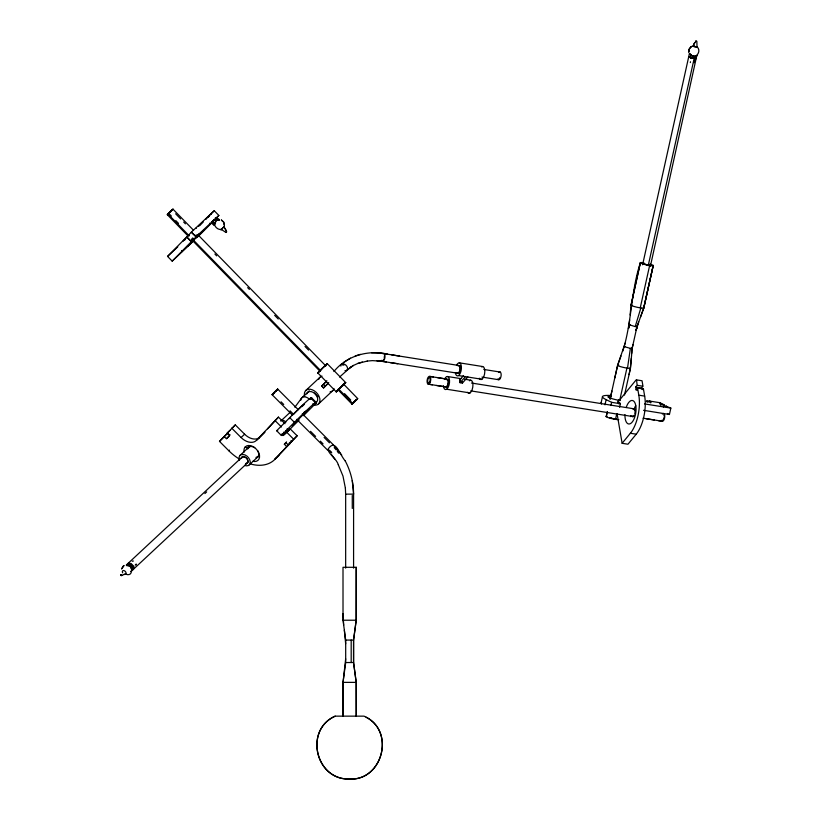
<?xml version="1.0" encoding="UTF-8"?>
<svg xmlns="http://www.w3.org/2000/svg" width="820" height="820" viewBox="0 0 820 820"><rect width="100%" height="100%" fill="white"/><g stroke="black" fill="none" stroke-linecap="round" stroke-linejoin="round"><path stroke-width="1.23" d="M343.016 716.085L343.016 682.373L345.691 662.529L345.691 640.072L343.016 620.217L343.006 567.297L356.239 567.297L356.187 620.217L353.563 640.072L353.563 662.529L356.187 682.373L356.239 716.362M351.185 640.072L351.185 662.529M356.239 716.085L356.228 682.373L353.563 662.529L353.563 640.072L356.228 620.217L356.239 567.297M224.362 225.582L223.737 222.24L221.328 220.016M345.661 643.813L344.338 630.139M214.399 224.454L213.938 224.957L213.979 223.573M224.403 225.192L223.665 222.087L221.492 220.078M696.426 58.507L688.697 56.887L689.302 56.734M689.989 57.185C685.479 56.508 699.419 60.249 694.981 57.851M630.231 324.761L629.35 324.792L628.499 328.441L629.678 319.923M631.759 353.287L631.748 348.018M690.522 47.201L688.954 49.641L688.831 52.224M691.824 46.35L689.343 48.687L688.79 51.968M630.098 314.982L631.051 305.265M630.385 367.954L631.338 358.237M345.661 658.788L343.057 682.373L343.006 716.362M640.43 317.248L643.7 308.053L653.222 265.485L643.854 307.92L637.007 326.575L632.179 348.346L630.375 348.367L627.495 368.18L626.921 368.088L619.776 400.139M636.197 330.183L636.935 326.462L635.982 326.011M625.229 343.037L617.573 365.3L610.121 399.022M629.032 374.627L630.344 368.282M121.688 568.578L124.004 565.513M606.226 416.673L607.189 412.296M640.369 262.646L631.092 304.938L640.348 262.81C630.775 291.684 631.943 322.516 622.718 351.308M653.222 265.485L643.7 308.053M606.246 416.509L607.353 411.517M601.07 402.968L602.495 396.562M604.986 404.854L606.134 399.637A39.698 4.828 12.5 0 1 610.644 395.496M610.111 399.094L611.915 391.027M614.774 378.051L617.737 365.166L621.006 355.972M610.91 405.531L611.628 402.333L606.134 399.637M642.593 264.778L689.394 53.71L690.122 54.632M693.341 56.313L692.592 56.067A5.053 4.52 -64.3 0 1 692.182 55.862L691.229 55.073A5.002 4.479 -63.5 0 1 691.014 54.786C687.478 52.562 692.767 55.042 690.009 57.523L688.964 56.744M690.317 62.556L690.501 61.756M691.209 58.548L691.383 57.748L690.46 57.441L695.145 58.292L690.747 57.554L691.403 57.748M618.167 401.728L618.639 399.596M648.22 265.639L694.15 58.507L696.447 58.548L695.124 57.902M694.089 62.75L694.714 59.942M615.512 419.368L616.691 414.028M618.854 403.85L618.946 403.009M649.635 265.506L640.246 307.859L640.861 307.941L635.203 326.596L629.35 324.792M696.19 57.892L696.211 58.343A3.967 0.512 12.1 0 0 695.288 57.912L696.18 58.322M696.59 56.108L696.805 55.124A5.289 4.736 -63.3 0 0 697.01 46.812L696.856 41.318M650.332 266.428L696.764 55.678A5.002 4.479 -63.5 0 1 696.364 55.903L693.853 56.406M619.602 407.325L620.402 403.717L617.655 402.374L636.197 379.834L642.039 380.757L642.982 386.24L641.506 388.034L641.681 389.059M624.512 395.055L630.498 368.149L632.169 348.295M646.437 401.82L646.703 400.621L651.008 401.749L650.742 402.958M647.81 402.487L648.077 401.287M649.368 402.282L649.635 401.082L659.864 402.702L663.985 404.721L663.452 407.202M659.598 403.911L659.864 402.702M660.797 405.459L661.063 404.26L663.985 404.721M666.465 407.263L666.547 406.033M643.515 410.307L669.428 414.489L670.842 408.083L661.063 404.26M632.087 348.428L632.978 344.697M628.448 328.523L629.319 324.986M121.596 568.988L123.789 565.667L123.215 566.107M219.401 219.657A5.033 3.813 43.9 0 0 216.213 220.6L215.65 221.492A5.022 3.813 43.5 0 0 215.558 221.748L215.404 222.989A5.033 3.844 43.1 0 0 215.404 223.388L214.809 224.034M638.718 321.911L636.156 330.265L637.007 326.575L635.203 326.596M127.653 565.318L127.131 564.755L127.705 563.729L243.017 456.217M272.066 394.676L274.577 392.052M274.044 392.595L273.009 393.754L277.683 389.08L277.027 389.879L277.683 389.08L298.234 409.651L301.227 406.802M302.221 406.556L302.672 405.961A20.059 20.028 -89.9 0 1 304.128 404.332L303.974 404.66M332.582 445.178L333.084 444.563L302.303 413.731M693.812 44.362L694.704 42.681M697.195 46.965C687.806 47.96 699.132 39.073 695.606 41.041M187.862 235.781L167.341 214.727L171.011 211.263M170.375 211.673L173.01 209.192L193.52 230.235M338.865 389.469L336.241 391.837L317.76 372.895L320.845 369.676M342.616 385.82L345.702 382.602L327.231 363.66L325.642 365.392M339.275 389.08L336.231 391.837L339.316 388.618M340.71 387.337L345.651 382.622L342.996 385.451M337.768 389.5L352.036 404.137C355.726 400.201 354.609 401.646 353.41 402.733M354.845 401.523L356.761 399.524M355.08 401.072L357.715 398.602L343.426 383.955M169.955 212.257L167.341 214.727L169.422 212.605M171.974 210.227L171.37 210.719M276.309 390.545L276.75 390.012L276.166 390.709M357.694 398.602L355.798 400.549M320.394 370.527L317.77 372.895L321.758 368.785M322.301 368.252L327.231 363.66L325.95 365.074M336.231 391.816L340.987 387.06M121.698 575.66L121.001 575.558L125.685 574.031A5.289 3.885 47.2 0 0 131.364 571.171L130.882 571.499M294.862 407.232L301.781 397.823L309.304 390.812M226.72 231.814L224.055 226.74L223.46 227.376M224.034 226.781L223.552 227.284M131.518 569.48L132.04 570.043L133.691 568.516L128.771 563.227L127.705 563.729A3.967 2.706 46.7 0 0 127.12 564.755M169.863 212.124L172.999 209.192L171.093 211.14L171.821 210.391M637.222 390.023L636.125 389.848L635.654 387.112L637.13 385.318L636.556 379.885M636.125 389.848L637.591 388.055L643.444 388.987L644.663 396.111L638.811 395.189L637.591 388.055M642.89 389.654L643.444 388.987M644.663 396.111A27.788 12.382 -81 0 1 636.217 434.19L627.966 444.225L622.124 443.302L630.365 433.267A27.788 12.382 -81 0 0 638.811 395.189M182.788 241.49L183.301 240.906M354.855 401.472L352.036 404.137L355.183 400.929M212.636 221.595C210.207 222.753 214.051 226.474 215.045 223.788M467.871 376.872L462.418 383.073L460.081 382.704A6.611 2.942 -81.1 0 0 459.692 380.131L463.495 375.539M465.524 376.503L460.081 382.704L459.702 380.121M324.156 366.56L325.345 365.515L324.679 366.243M216.172 220.641L216.367 220.436A5.012 3.792 46.2 0 1 216.552 220.272A5.012 3.792 45.3 0 1 216.757 220.129L217.105 219.934A5.012 3.792 44.3 0 1 217.474 219.78A5.043 3.813 44.4 0 1 217.751 219.698L218.602 219.596A5.012 3.813 44.8 0 1 219.001 219.596L218.971 220.16M198.942 225.992L199.649 225.151L198.594 225.982M216.818 217.71L219.432 219.668L218.878 220.262M239.778 459.313A39.698 26.988 47 0 1 228.841 450.764L219.504 441.406L227.632 433.134L229.241 434.743M224.085 436.445L226.422 438.782L229.477 435.481L227.15 433.134L235.278 424.873L244.626 434.221A13.233 8.999 47 0 0 260.084 436.968L264.675 432.007M227.632 433.134L219.504 441.406M231.845 428.593L232.419 427.968M232.706 427.661L233.28 427.035M233.556 426.728L235.278 424.873M226.617 438.577L229.087 436.301M231.732 428.173L241.08 437.531A13.233 8.999 47 0 0 256.537 440.268L278.441 417.113L285.011 423.694M267.597 428.85L278.441 417.113M303.482 415.668L316.458 402.681L311.784 398.007L310.811 398.007A27.788 1.025 -45 0 0 289.737 417.646L276.658 430.746L281.332 435.43L283.505 435.43L290.116 428.809L297.127 435.83L288.22 444.922L285.883 442.585L286.549 441.97M285.503 430.561L287.061 432.119L290.116 428.809M250.612 464.017A39.698 26.988 47 0 0 275.223 458.985L286.692 446.582L284.356 444.245L285.883 442.585M288.22 444.922L297.127 435.83L296.686 435.389M275.223 458.985L290.239 443.271L289.368 442.39M216.962 217.546L212.759 221.472M289.337 418.712L290.598 417.359M168.705 213.333L168.284 213.784L169.248 212.78M276.801 390.115L276.104 390.853M183.67 240.516L186.294 237.831M212.083 222.169L211.662 222.62L212.513 221.82M226.269 232.275C226.412 232.05 226.105 232.49 226.289 232.224M196.554 237.79L204.272 229.887L187.216 246.492L193.94 240.332M212.657 221.051L215.373 223.46M194.237 240.26A27.788 0.676 -44.3 0 1 182.409 251.566L172.179 261.139L167.557 256.404L191.47 232.121L193.202 233.895M205.81 219.422L207.111 218.069M209.243 215.691L207.901 217.085L214.245 210.719L218.858 215.455L215.844 218.561L215.27 217.966M172.179 261.139L196.082 236.857L194.934 235.668M212.944 221.349L213.733 219.975M198.778 235.822A27.788 0.676 -44.3 0 0 210.443 224.137L211.888 222.64M326.872 380.746L321.707 386.056A9.266 6.314 47 0 1 323.562 387.942L327.908 383.647M328.728 382.643L323.551 387.952L321.707 386.056L326.063 381.751M303.308 415.115L308.802 409.016L291.981 425.857L297.875 420.537M210.791 214.348L211.252 213.876M221.595 229.077L220.939 229.764L222.117 228.554M276.084 390.576L276.75 390.012L272.076 394.686L292.627 415.268M273.511 393.333L273.009 393.754L275.715 391.171M320.866 369.758L319.667 371.019L321.717 368.918M293.58 414.284L298.234 409.651M213.272 221.01L212.216 222.025L214.491 224.362A5.289 3.997 44.1 0 0 221.277 229.395L226.023 232.511M212.821 221.41L213.548 220.734M170.539 211.683L171.78 210.504M310.39 398.879L311.436 398.007M310.555 399.227L311.784 398.007M281.332 435.43L294.411 422.331A27.788 1.025 -45 0 1 315.485 402.681L315.515 402.681M312.728 404.147L313.599 405.018L315.936 402.681M313.599 405.018L316.305 402.681M287.061 432.119L299.167 419.994M213.425 220.867L213.856 220.426M221.8 228.862L222.999 227.693M321.235 369.389L322.178 368.457M339.941 388.096L338.137 389.961L340.443 387.604M187.77 236.344L189.43 234.704M168.776 213.2L169.965 212.072M171.554 210.73L168.284 213.805L169.248 212.933M209.407 215.537L208.085 216.869L208.618 216.91M275.079 391.54L277.601 389.121M345.322 461.076C338.568 453.07 335.277 437.337 327.518 450.057L296.696 419.348M321.348 369.184L322.936 367.719M321.973 368.662L325.048 365.74M339.818 388.116L341.192 386.773M274.31 392.657L273.777 393.169M340.761 387.194L342.155 385.841M354.886 401.267L355.706 400.416M353.666 402.61L352.979 403.214L355.173 401.205M222.671 228.011L224.003 226.812L223.224 227.488M341.274 386.784L343.805 384.447L341.837 386.24M353.953 402.343L354.476 401.841M355.265 400.888L356.761 399.524L355.429 400.734M323.367 367.298L323.91 366.786M272.834 394.061L274.331 392.565M324.187 366.427L327.231 363.66M342.657 385.359L345.702 382.602M170.724 211.334L172.958 209.223M169.33 212.913L167.341 214.727M354.312 401.995L352.046 404.137M195.939 228.431L196.544 227.857M319.964 370.937L317.76 372.895M196.082 236.857L191.244 232.224L214.245 210.719M167.557 256.404L176.946 247.63M177.151 247.435L177.796 246.83M195.857 236.959L218.858 215.455M227.15 433.134L230.03 430.449M229.477 435.481L230.143 434.856M241.08 437.531L244.626 434.221M228.841 450.764L229.508 450.139M305.686 390.576L319.872 377.343M240.045 455.387L249.167 446.88A2.644 1.937 42.8 0 0 249.444 446.572M257.787 438.843L264.88 432.232M256.537 440.268L259.417 437.583M281.147 420.701L290.413 412.06M333.904 371.511C346.737 355.706 368.067 349.627 387.593 354.137M126.546 565.298L128.771 563.227M204.897 493.578L206.671 491.918M128.176 565.882L129.601 564.56M129.826 564.355L130.718 563.535M132.635 567.378L133.967 566.138M135.3 564.898L136.192 564.078M131.456 570.587L133.691 568.516A3.967 2.706 46.7 0 1 133.096 569.541M247.958 462.47L131.579 570.966L131.569 568.691A5.053 3.68 47.4 0 0 131.436 568.383L130.728 567.235M339.572 377.056L350.499 367.268L349.658 367.79L353.512 365.423L357.807 363.455L367.298 361.056M249.28 464.858L258.618 456.145M318.611 403.829L332.807 390.607M284.356 444.245L286.354 442.38M286.692 446.582L290.239 443.271M338.885 389.346L338.137 389.992L339.08 389.151M184.592 240.075L185.125 239.573M356.075 400.119L356.751 399.524M301.852 406.218L304.128 404.332M320.231 370.568L319.708 371.029L320.169 370.619M697.174 46.996L692.92 46.033L694.181 46.053M272.65 394.235L272.363 394.481M328.041 449.708C328.748 454.034 336.969 459.343 338.332 464.817M690.778 46.986L691.557 46.484M446.141 379.486C449.421 378.44 448.509 384.908 446.941 386.425C445.352 387.235 445.014 386.989 446.941 386.425C448.407 384.805 449.483 378.953 446.305 379.352M347.055 370.076L353.471 365.433M692.92 46.033L694.048 46.033M343.672 362.542L350.447 358.145M346.522 778.856C382.151 783.684 396.87 730.476 364.008 716.147L335.206 716.147C303.912 729.923 315.382 780.261 349.627 779C382.325 780.855 395.209 731.86 366.089 717.233M335.206 716.147C303.912 729.79 315.515 780.414 349.627 779A33.077 0.574 -90 0 0 349.709 778.641M217.105 219.934L217.741 219.709M303.656 412.573L307.172 410.471A20.08 20.049 -89.3 0 0 308.802 409.016M355.214 355.962L360.369 354.332M357.797 363.465L362.409 361.999M198.132 234.407L201.033 233.075A20.049 15.16 44.1 0 0 202.325 232.029M127.028 564.857C124.373 565.492 129.334 564.385 129.837 566.282M245.949 463.556C250.459 462.582 246.523 456.012 243.068 456.709C241.172 457.232 240.68 459.907 242.279 456.976C245.395 455.643 249.413 460.081 247.435 462.962A3.967 2.696 47 0 1 246.543 463.474L245.621 463.546M367.227 361.066L372.423 360.626L382.95 361.323L379.476 360.882L459.251 373.479M616.332 418.969L612.97 418.569L616.179 418.989M315.741 402.681L316.458 402.681M276.658 430.746L277.744 430.746M345.363 488.105L345.661 494.132L353.594 494.132L353.584 568.116M343.016 620.217L356.239 620.217M345.661 640.072L353.594 640.072M345.661 662.529L353.594 662.529M343.016 682.373L356.239 682.373M371.593 352.784L380.716 353.112L460.399 365.74M694.15 56.416L694.191 56.416A5.022 4.5 -63.3 0 1 693.023 56.231M625.168 346.511L624.44 346.696L630.375 348.367M644.182 263.21C640.051 263.486 652.894 266.377 649.665 264.45M643.915 263.189C640.656 263.599 652.269 266.264 649.901 264.532M693.894 56.406L693.31 56.313M377.62 360.718L376.831 360.656L386.435 361.989M390.31 362.604L397.7 363.711M433.431 376.964L429.752 376.401L448.745 379.424M658.378 420.65L662.058 421.213M436.496 385.472L444.214 386.671M635.654 387.112L641.506 388.034M459.313 362.829L482.703 366.54M483.8 369.451L500.231 372.065M481.976 377.077L498.396 379.68M644.52 403.911L670.842 408.083M458.534 375.56L481.934 379.27M617.747 402.415L619.602 402.681M619.028 403.05L620.125 403.225M611.628 402.333L620.402 403.717M447.412 376.493L460.963 378.645M464.663 379.229L470.813 380.203M459.661 379.906L460.45 380.029M471.51 383.032L634.659 408.903M635.08 410.523L634.065 409.569L634.936 406.976A20.049 10.844 -9.7 0 1 635.807 405.777M447.033 387.112L428.06 384.108L432.468 384.826M470.731 390.873L632.958 416.591M643.075 418.2L662.047 421.203M446.644 389.233L470.044 392.944M630.365 433.267L636.217 434.19M637.499 385.369L642.614 386.189M437.47 377.61L445.885 378.963M645.924 418.661L654.35 420.014M391.468 354.752L399.555 356.095M694.15 58.507L688.687 56.867M696.58 46.637L696.703 46.678M649.635 401.082L651.008 401.749M667.367 413.485L669.428 414.489M311.262 398.007L316.11 402.681M310.811 398.007L315.485 402.681M312.902 404.147L313.773 405.018M324.105 437.429L329.466 442.8M281.055 401.81L283.73 404.496M290.055 410.82L293.56 414.336M310.534 431.33L315.618 436.424M320.364 441.17L323.049 443.856M289.737 417.646L294.411 422.331M287.031 428.911L288.589 430.469L285.042 433.77L283.484 432.212M274.885 420.424L281.455 427.005M286.569 432.119L293.58 439.141M290.895 440.74L291.766 441.621M281.957 433.872L283.505 435.43M216.08 219.329L217.167 220.447M209.561 223.265L210.422 224.157M197.979 234.817L325.847 365.945M175.623 213.774L180.646 218.93M183.649 222.015L185.433 223.839M196.144 234.817L197.927 236.652M214.881 254.036L216.664 255.871M247.65 287.646L249.372 289.398M274.669 315.341L278.236 319M305.009 346.45L308.576 350.109M193.489 234.192L194.063 234.786M169.596 214.235L171.37 216.06M175.808 220.611L178.473 223.347M192.679 237.913L194.453 239.737M344.533 393.631L350.745 400.006M167.977 214.01L189.287 235.863M191.952 238.599L320.712 370.64M338.465 388.844L352.682 403.419M191.429 239.44L319.923 371.193M186.755 236.734L191.367 241.469M186.519 236.847L191.142 241.582M181.548 250.684L182.409 251.566M314.357 393.036L318.058 396.818M457.037 372.803C460.081 374.268 461.024 367.698 459.518 365.771C457.878 365.289 457.15 366.191 459.364 365.628C460.912 367.77 460.409 372.475 457.642 373.274A3.967 1.773 -81 0 1 457.037 372.803L456.914 372.587M333.074 444.553L341.714 455.069M329.23 450.139L331.721 452.886M334.212 447.648L336.19 449.913M330.316 451.226L331.536 452.619M337.297 451.328L338.619 453.122M331.526 454.639L335.124 459.487M224.967 228.401L226.34 230.902M689.394 53.73L689.394 53.71A4.992 4.479 -62 0 0 689.62 54.079M345.292 461.024C350.632 471.192 353.563 482.631 353.584 494.132L352.272 480.592M338.301 464.766L342.986 476.082L345.363 488.043M617.07 413.721L622.124 443.302M343.683 625.178L343.006 613.606M215.445 223.399L215.404 222.989A5.033 3.813 43.9 0 1 215.475 222.035A5.043 3.813 44.4 0 1 216.029 220.826M462.306 381.689L462.418 383.073A6.611 2.942 -81 0 0 462.347 382.028M352.272 495.413L352.272 508.472M345.661 494.132L345.661 568.116M278.769 455.674A39.698 26.988 47 0 1 274.966 458.821M244.104 452.148A9.266 6.293 47 0 1 250.346 445.629A9.266 6.293 47 0 1 259.479 455.233A9.266 6.293 47 0 1 252.806 461.291M248.501 447.505A2.644 1.937 42.8 0 1 245.221 446.951M258.761 455.951A6.611 4.5 47.1 0 1 256.168 457.242M248.439 448.294A6.611 4.5 47.1 0 1 249.7 446.418M257.675 450.713A6.611 4.5 47 0 1 256.158 457.806M247.732 448.95A6.611 4.5 47 0 1 254.794 447.689M300.807 400.211A6.611 4.5 47 0 1 303.943 396.87A6.611 4.5 47 0 1 309.611 399.442M280.788 421.039A3.967 2.696 47 0 1 285.862 422.115M239.501 460.225A6.611 4.5 47 0 1 243.243 454.434A6.611 4.5 47 0 1 250.202 461.568A6.611 4.5 47 0 1 244.555 465.411M127.1 565.913A3.967 2.696 47 0 1 129.652 563.237A3.967 2.696 47 0 1 133.619 566.917A3.967 2.696 47 0 1 131.589 570.074M128.238 565.308A2.644 1.804 47 0 1 131.354 565.062A2.644 1.804 47 0 1 132.215 568.567M323.469 384.426A9.266 6.273 47 0 1 325.314 386.312M304.661 396.531A9.266 6.293 47 0 1 310.185 389.244A9.266 6.293 47 0 1 319.779 398.479A9.266 6.293 47 0 1 313.527 405.07M333.965 388.475A9.266 6.293 47 0 1 330.06 391.939M318.713 379.476A9.266 6.293 47 0 1 322.024 376.124M306.7 393.989A6.611 4.5 47 0 1 315.31 394.01A6.611 4.5 47 0 1 315.228 402.804M203.237 222.046A27.788 0.676 -44.3 0 1 199.875 225.418M498.806 372.505A3.967 1.763 -81 0 1 501.01 373.428A3.967 1.763 -81 0 1 500.22 378.625A3.967 1.763 -81 0 1 497.822 378.983M382.981 353.768A3.967 1.773 -81 0 1 384.939 355.511A3.967 1.773 -81 0 1 383.862 360.534A3.967 1.773 -81 0 1 381.566 360.328M340.864 366.099A3.967 2.696 47 0 1 343.928 364.008A3.967 2.696 47 0 1 347.526 368.057A3.967 2.696 47 0 1 344.953 370.702M500.046 377.466A2.644 1.179 -81 0 1 499.636 378.112M499.175 378.45A2.644 1.179 -81 0 1 498.929 378.481M384.334 356.095A2.644 1.179 -81 0 1 384.149 358.33M383.586 359.56A2.644 1.179 -81 0 1 383.37 359.806M342.729 365.156A2.644 1.804 47 0 1 343.949 365.095M456.504 365.351A6.611 2.952 -81 0 1 461.045 364.777A6.611 2.952 -81 0 1 459.477 374.607A6.611 2.952 -81 0 1 455.346 372.587M481.555 366.888A6.611 2.952 -81 0 1 484.538 374.176A6.611 2.952 -81 0 1 479.249 378.225M444.614 379.024A6.611 2.952 -81 0 1 449.206 378.584A6.611 2.952 -81 0 1 447.412 388.506A6.611 2.952 -81 0 1 443.405 385.718M469.388 380.777A6.611 2.952 -81 0 1 472.771 387.194A6.611 2.952 -81 0 1 467.574 392.308M662.334 414.069A3.967 1.773 -81 0 1 664.61 414.92A3.967 1.773 -81 0 1 663.78 420.199A3.967 1.773 -81 0 1 661.351 420.332M663.769 415.084A2.644 1.179 -81 0 1 663.923 415.381M664.128 416.827A2.644 1.179 -81 0 1 663.687 418.846M663.38 419.42A2.644 1.179 -81 0 1 662.816 419.922M626.193 407.489A11.91 5.309 -81 0 1 635.192 403.45A11.91 5.309 -81 0 1 631.871 422.454A11.91 5.309 -81 0 1 624.953 414.582M632.968 409.026A3.967 1.773 -81 0 1 634.772 409.754A3.967 1.773 -81 0 1 634.752 413.854M634.229 415.227A3.967 1.773 -81 0 1 631.892 416.068M633.419 409.098A3.967 1.773 -81 0 1 635.09 409.518M634.208 416.017A3.967 1.773 -81 0 1 632.343 416.14M601.542 404.045A39.698 4.828 12.5 0 1 601.501 402.497M620.176 400.56A9.266 1.127 12.5 0 1 609.034 397.618A9.266 1.127 12.5 0 1 611.433 396.665M643.403 307.5A6.611 0.81 12.5 0 1 636.904 307.213A6.611 0.81 12.5 0 1 631.82 304.866M650.086 264.163A6.611 0.799 12.5 0 1 651.726 265.762A6.611 0.799 12.5 0 1 641.875 263.609A6.611 0.799 12.5 0 1 643.433 262.718M630.231 367.842A6.611 0.81 12.5 0 1 622.944 367.298A6.611 0.81 12.5 0 1 618.803 365.095M618.803 419.614A6.611 0.799 12.5 0 1 609.988 418.179A6.611 0.799 12.5 0 1 607.107 416.375M127.018 564.795A5.022 3.731 48.4 0 1 127.438 564.877M127.448 565.021A5.022 3.598 45.5 0 1 127.848 565.154M127.858 565.093A5.002 3.639 46.6 0 1 129.437 565.974M128.156 565.205A5.002 3.639 46.8 0 1 129.714 566.189M131.866 569.695A5.002 3.639 46.8 0 0 131.764 569.275A5.012 3.649 47.3 0 0 131.015 567.655A5.022 3.69 47.2 0 0 129.96 566.384M128.443 565.349A5.033 3.659 46.9 0 1 129.006 565.667M131.251 568.096A5.033 3.639 47.6 0 1 131.405 568.393L131.569 568.691A5.022 3.628 47.9 0 1 131.651 568.998M131.856 569.716A5.002 3.628 47.9 0 1 131.917 570.136A3.977 2.706 46.6 0 1 131.723 570.72A3.977 2.706 47.1 0 1 130.81 571.53M122.672 572.842A2.193 1.486 47 0 1 123.471 570.525A2.193 1.486 47 0 1 126.003 572.739A2.193 1.486 47 0 1 124.22 574.195M132.266 561.3A2.644 1.804 47.1 0 1 133.383 561.044M136.171 564.437A2.644 1.804 47.1 0 1 135.946 565.052M213.897 224.536A5.033 3.813 44 0 1 214.02 223.429M213.907 224.946A5.022 3.823 43.3 0 1 213.907 223.891M689.917 54.397A4.981 4.438 -65.4 0 1 689.64 54.058M697.174 55.452A5.012 4.541 -65.4 0 1 696.785 55.719L696.364 55.903A5.002 4.469 -63.1 0 1 696.067 56.037A5.064 4.541 -63.8 0 1 694.683 56.406M695.442 56.252A5.084 4.53 -62.2 0 1 691.875 55.678A5.022 4.489 -64.6 0 1 691.68 55.504A5.022 4.489 -64.5 0 1 691.444 55.299A5.012 4.479 -64.2 0 1 691.229 55.073L690.952 54.735A5.022 4.5 -63.3 0 1 690.707 54.366M630.785 416.632A11.91 5.309 -81 0 1 630.805 415.514M247.507 447.73A9.266 6.304 47 0 1 247.486 447.187M120.694 574.933L121.79 575.24L120.704 574.83M343.744 384.539L342.463 385.882L343.744 384.539M221.01 229.682L221.584 229.21L221.051 229.702M612.191 418.395L610.059 417.81L612.191 418.395M430.069 382.561A3.967 1.773 -81 0 0 429.598 376.349A3.967 1.773 -81 0 0 427.087 381.864A3.967 1.773 -81 0 0 430.069 382.561M429.69 381.792A2.644 1.179 -81 0 0 429.372 377.651A2.644 1.179 -81 0 0 427.691 381.331A2.644 1.179 -81 0 0 429.69 381.792"/></g></svg>
